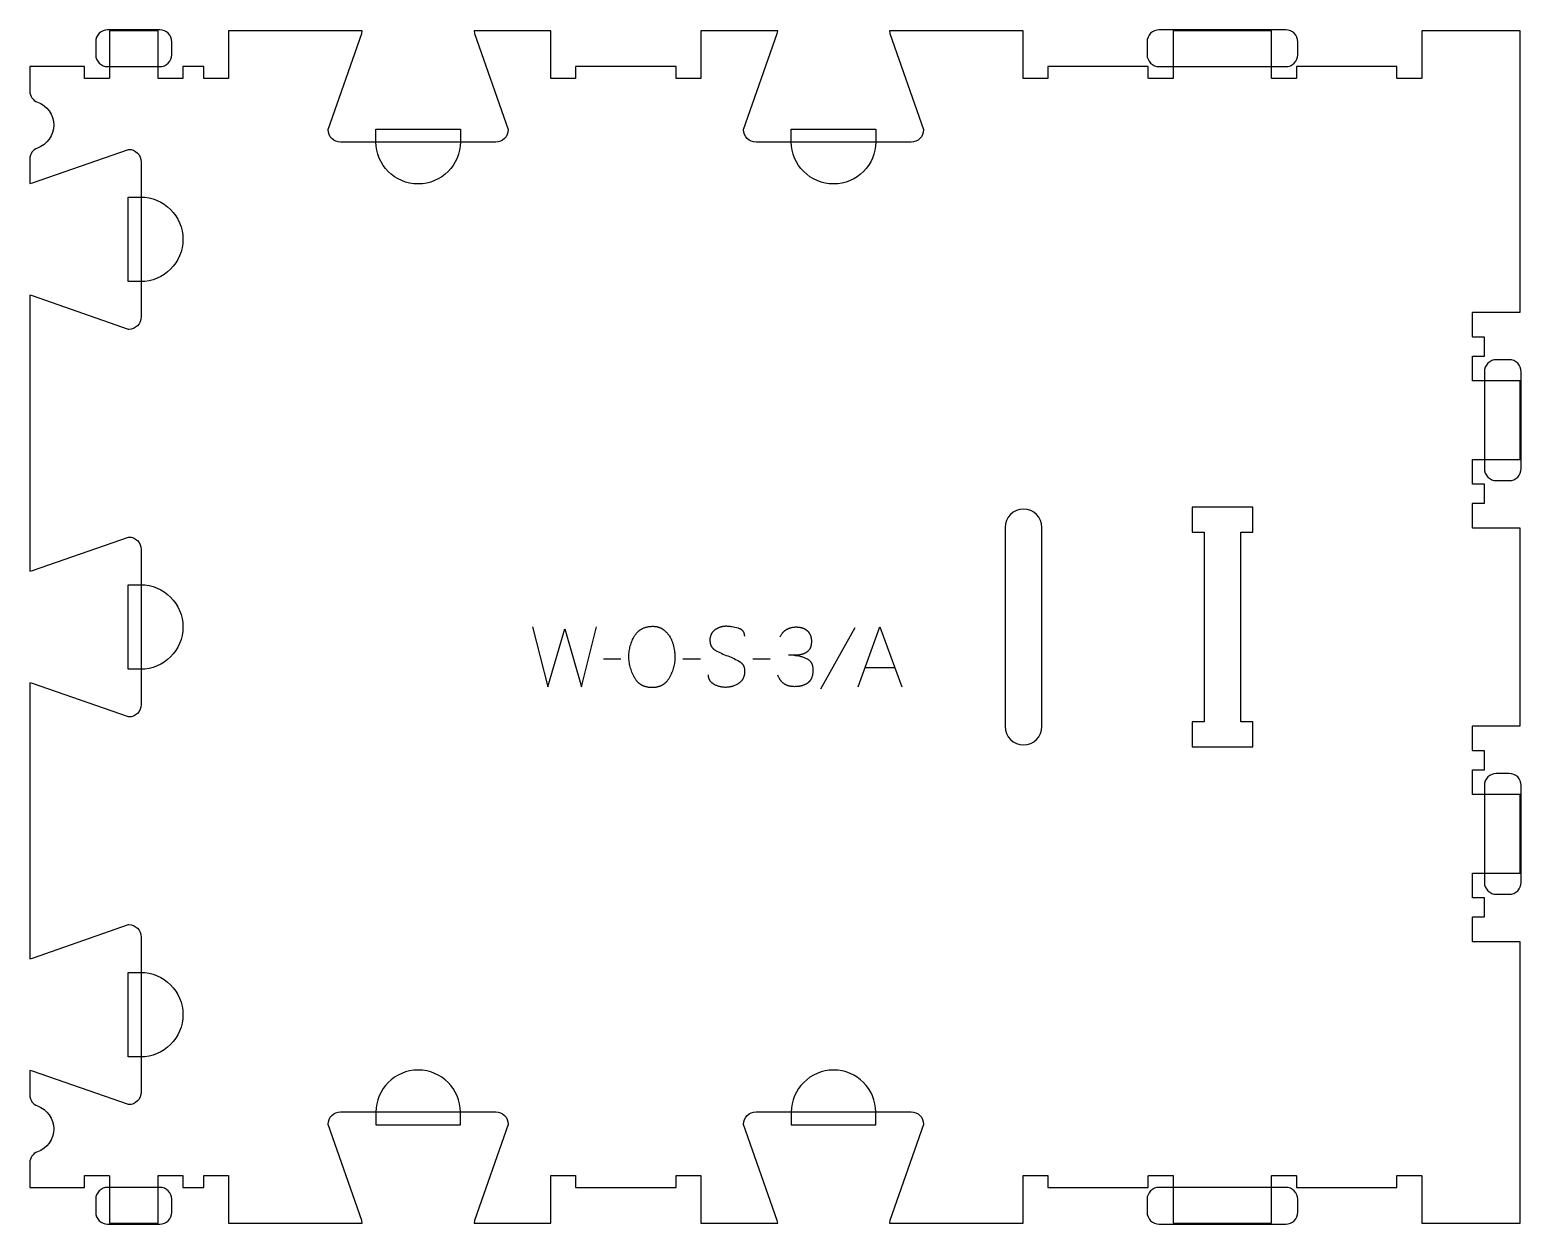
# Model space of a CAD drawing. Extents: x -386 to 364, y -300 to 300.
import ezdxf

# ---------------------------------------------------------------- set-up
doc = ezdxf.new("R2010")
doc.units = 0
for name, color, linetype in [('1_ANYTOOL_1MMDEEP_LABELS_S', 2, 'CONTINUOUS'), ('3_ANYTOOL_CUTTHROUGH_INSID', 4, 'CONTINUOUS'), ('4_ANYTOOL_CUTTHROUGH_OUTSI', 5, 'CONTINUOUS'), ('5_ANYTOOL_HALF_MILL_9MM_IN', 3, 'CONTINUOUS')]:
    doc.layers.add(name, color=color, linetype=linetype)

msp = doc.modelspace()

# ---------------------------------------------------------------- linework, layer by layer
at = {"layer": '1_ANYTOOL_1MMDEEP_LABELS_S'}
for p, q in [((28.88, -0.47), (11.69, -31.24)), ((-88.72, -16.11), (-97.51, -16.2)), ((-48.7, -16.11), (-57.48, -16.2)), ((-13.64, -16.11), (-22.42, -16.2)), ((34.06, -20.44), (48.98, -20.44))]:
    msp.add_line(p, q, dxfattribs=at)
for points in [[(-133.08, 0), (-125.37, -30), (-116.92, -0.9), (-108.44, -30), (-100.94, 0)], [(-26.45, -4.59), (-26.46, -4.4), (-26.46, -4.31), (-26.47, -4.21), (-26.47, -4.12), (-26.48, -4.03), (-26.49, -3.95), (-26.5, -3.86), (-26.52, -3.77), (-26.53, -3.69), (-26.55, -3.6), (-26.57, -3.52), (-26.59, -3.44), (-26.61, -3.35), (-26.63, -3.27), (-26.66, -3.2), (-26.69, -3.12), (-26.71, -3.04), (-26.74, -2.96), (-26.77, -2.89), (-26.81, -2.81), (-26.84, -2.74), (-26.88, -2.67), (-26.92, -2.6), (-26.96, -2.53), (-27, -2.46), (-27.04, -2.39), (-27.08, -2.33), (-27.13, -2.26), (-27.18, -2.19), (-27.23, -2.13), (-27.28, -2.07), (-27.33, -2.01), (-27.38, -1.95), (-27.44, -1.89), (-27.5, -1.83), (-27.56, -1.77), (-27.62, -1.71), (-27.68, -1.66), (-27.74, -1.6), (-27.81, -1.55), (-27.87, -1.5), (-27.94, -1.44), (-28.01, -1.39), (-28.08, -1.34), (-28.16, -1.3), (-28.23, -1.25), (-28.31, -1.2), (-28.39, -1.16), (-28.47, -1.11), (-28.55, -1.07), (-28.63, -1.03), (-28.8, -0.95), (-28.98, -0.87), (-29.16, -0.8), (-29.35, -0.73), (-29.55, -0.66), (-29.75, -0.6), (-30.56, -0.38), (-31.35, -0.19), (-32.14, -0.03), (-32.9, 0.11), (-33.28, 0.16), (-33.66, 0.21), (-34.03, 0.25), (-34.4, 0.28), (-34.76, 0.31), (-35.12, 0.33), (-35.48, 0.34), (-35.84, 0.34), (-36.03, 0.34), (-36.23, 0.34), (-36.42, 0.33), (-36.61, 0.31), (-36.8, 0.3), (-36.99, 0.28), (-37.18, 0.25), (-37.36, 0.23), (-37.55, 0.2), (-37.73, 0.16), (-37.91, 0.13), (-38.09, 0.08), (-38.27, 0.04), (-38.45, -0.01), (-38.63, -0.06), (-38.81, -0.12), (-38.98, -0.18), (-39.15, -0.24), (-39.33, -0.31), (-39.5, -0.38), (-39.67, -0.45), (-39.84, -0.53), (-40, -0.61), (-40.17, -0.69), (-40.33, -0.78), (-40.5, -0.87), (-40.66, -0.97), (-40.82, -1.07), (-40.98, -1.17), (-41.14, -1.28), (-41.3, -1.39), (-41.45, -1.5), (-41.61, -1.61), (-41.75, -1.73), (-41.9, -1.85), (-42.04, -1.97), (-42.17, -2.1), (-42.3, -2.23), (-42.42, -2.36), (-42.54, -2.5), (-42.65, -2.64), (-42.76, -2.78), (-42.87, -2.92), (-42.97, -3.07), (-43.06, -3.22), (-43.15, -3.38), (-43.24, -3.54), (-43.32, -3.7), (-43.39, -3.86), (-43.46, -4.03), (-43.53, -4.2), (-43.59, -4.37), (-43.64, -4.55), (-43.7, -4.72), (-43.74, -4.91), (-43.78, -5.09), (-43.82, -5.28), (-43.85, -5.47), (-43.88, -5.67), (-43.9, -5.86), (-43.92, -6.06), (-43.93, -6.27), (-43.94, -6.48), (-43.94, -6.69), (-43.94, -6.9), (-43.93, -7.11), (-43.91, -7.32), (-43.89, -7.52), (-43.87, -7.72), (-43.84, -7.92), (-43.8, -8.11), (-43.76, -8.3), (-43.71, -8.49), (-43.66, -8.67), (-43.6, -8.85), (-43.54, -9.02), (-43.51, -9.11), (-43.47, -9.2), (-43.43, -9.28), (-43.4, -9.36), (-43.36, -9.44), (-43.32, -9.53), (-43.27, -9.61), (-43.23, -9.69), (-43.19, -9.76), (-43.14, -9.84), (-43.09, -9.92), (-43.04, -9.99), (-42.99, -10.07), (-42.94, -10.14), (-42.89, -10.22), (-42.83, -10.29), (-42.78, -10.36), (-42.72, -10.43), (-42.66, -10.5), (-42.6, -10.57), (-42.54, -10.64), (-42.48, -10.7), (-42.41, -10.77), (-42.35, -10.83), (-42.21, -10.96), (-42.07, -11.08), (-41.92, -11.2), (-41.77, -11.32), (-41.62, -11.43), (-41.45, -11.54), (-41.28, -11.64), (-41.11, -11.74), (-40.39, -12.13), (-39.66, -12.51), (-38.92, -12.88), (-38.15, -13.24), (-37.37, -13.59), (-36.58, -13.93), (-35.77, -14.26), (-34.94, -14.57), (-34.11, -14.88), (-33.31, -15.2), (-32.52, -15.54), (-31.76, -15.9), (-31.01, -16.27), (-30.29, -16.66), (-29.58, -17.07), (-28.9, -17.49), (-28.73, -17.59), (-28.57, -17.71), (-28.42, -17.82), (-28.34, -17.88), (-28.27, -17.95), (-28.2, -18.01), (-28.12, -18.07), (-28.06, -18.13), (-27.99, -18.2), (-27.92, -18.27), (-27.86, -18.33), (-27.79, -18.4), (-27.73, -18.47), (-27.67, -18.54), (-27.61, -18.61), (-27.56, -18.68), (-27.5, -18.75), (-27.45, -18.83), (-27.39, -18.9), (-27.34, -18.98), (-27.29, -19.05), (-27.24, -19.13), (-27.2, -19.21), (-27.15, -19.29), (-27.11, -19.37), (-27.06, -19.45), (-27.02, -19.54), (-26.98, -19.62), (-26.95, -19.7), (-26.91, -19.79), (-26.87, -19.88), (-26.84, -19.96), (-26.81, -20.05), (-26.78, -20.14), (-26.75, -20.23), (-26.72, -20.32), (-26.69, -20.42), (-26.64, -20.6), (-26.6, -20.79), (-26.56, -20.99), (-26.53, -21.19), (-26.51, -21.39), (-26.49, -21.6), (-26.47, -21.81), (-26.47, -22.03), (-26.47, -22.25), (-26.47, -22.47), (-26.48, -22.7), (-26.5, -22.93), (-26.52, -23.16), (-26.54, -23.39), (-26.57, -23.61), (-26.61, -23.83), (-26.65, -24.05), (-26.7, -24.26), (-26.75, -24.47), (-26.81, -24.67), (-26.87, -24.88), (-26.93, -25.07), (-27.01, -25.27), (-27.08, -25.46), (-27.16, -25.65), (-27.25, -25.83), (-27.34, -26.01), (-27.44, -26.19), (-27.54, -26.36), (-27.65, -26.53), (-27.76, -26.69), (-27.87, -26.85), (-28, -27.01), (-28.12, -27.16), (-28.26, -27.31), (-28.39, -27.46), (-28.53, -27.6), (-28.68, -27.74), (-28.83, -27.88), (-28.99, -28.01), (-29.15, -28.14), (-29.32, -28.26), (-29.49, -28.38), (-29.67, -28.5), (-30.03, -28.72), (-30.39, -28.92), (-30.76, -29.11), (-31.13, -29.29), (-31.51, -29.45), (-31.89, -29.6), (-32.27, -29.74), (-32.46, -29.8), (-32.66, -29.86), (-32.85, -29.92), (-33.05, -29.97), (-33.24, -30.02), (-33.44, -30.06), (-33.64, -30.11), (-33.84, -30.14), (-34.24, -30.21), (-34.64, -30.27), (-35.05, -30.3), (-35.47, -30.33), (-35.88, -30.34), (-36.29, -30.34), (-36.7, -30.33), (-37.1, -30.3), (-37.5, -30.26), (-37.89, -30.21), (-38.28, -30.15), (-38.66, -30.07), (-39.04, -29.98), (-39.42, -29.88), (-39.79, -29.76), (-40.16, -29.63), (-40.52, -29.49), (-40.88, -29.34), (-41.23, -29.17), (-41.58, -28.99), (-41.92, -28.8), (-42.09, -28.7), (-42.26, -28.6), (-42.41, -28.49), (-42.57, -28.38), (-42.71, -28.27), (-42.86, -28.15), (-42.99, -28.03), (-43.12, -27.91), (-43.25, -27.79), (-43.37, -27.66), (-43.49, -27.53), (-43.6, -27.4), (-43.65, -27.33), (-43.7, -27.26), (-43.75, -27.2), (-43.8, -27.13), (-43.85, -27.05), (-43.89, -26.98), (-43.94, -26.91), (-43.98, -26.84), (-44.02, -26.77), (-44.06, -26.69), (-44.1, -26.62), (-44.14, -26.54), (-44.18, -26.47), (-44.21, -26.39), (-44.25, -26.31), (-44.28, -26.23), (-44.31, -26.15), (-44.34, -26.07), (-44.37, -25.99), (-44.4, -25.91), (-44.45, -25.75), (-44.5, -25.58), (-44.54, -25.41), (-44.57, -25.23), (-44.6, -25.06), (-44.62, -24.88), (-44.64, -24.69), (-44.66, -24.51), (-44.66, -24.32), (-44.67, -24.13)], [(-8.67, -4.93), (-8.51, -4.63), (-8.34, -4.33), (-8.17, -4.05), (-8, -3.77), (-7.81, -3.51), (-7.62, -3.25), (-7.43, -3.01), (-7.33, -2.89), (-7.22, -2.77), (-7.12, -2.66), (-7.01, -2.55), (-6.91, -2.44), (-6.8, -2.33), (-6.69, -2.22), (-6.58, -2.12), (-6.47, -2.02), (-6.35, -1.93), (-6.23, -1.83), (-6.12, -1.74), (-6, -1.65), (-5.88, -1.56), (-5.75, -1.47), (-5.63, -1.39), (-5.5, -1.31), (-5.38, -1.23), (-5.25, -1.16), (-5.12, -1.08), (-4.99, -1.01), (-4.85, -0.94), (-4.72, -0.88), (-4.58, -0.81), (-4.44, -0.75), (-4.3, -0.69), (-4.16, -0.64), (-4.02, -0.58), (-3.88, -0.53), (-3.73, -0.48), (-3.58, -0.43), (-3.43, -0.39), (-3.13, -0.31), (-2.82, -0.24), (-2.51, -0.17), (-2.18, -0.12), (-1.86, -0.08), (-1.52, -0.04), (-1.18, -0.02), (-0.83, 0), (-0.48, 0), (-0.27, 0), (-0.06, -0.01), (0.14, -0.02), (0.35, -0.03), (0.55, -0.05), (0.74, -0.07), (0.94, -0.09), (1.13, -0.12), (1.32, -0.15), (1.51, -0.18), (1.69, -0.22), (1.88, -0.27), (2.06, -0.31), (2.24, -0.36), (2.41, -0.41), (2.58, -0.47), (2.75, -0.53), (2.92, -0.6), (3.09, -0.66), (3.25, -0.74), (3.41, -0.81), (3.57, -0.89), (3.72, -0.97), (3.87, -1.06), (4.02, -1.15), (4.17, -1.24), (4.32, -1.34), (4.46, -1.44), (4.6, -1.55), (4.74, -1.66), (4.87, -1.77), (5, -1.89), (5.14, -2.01), (5.26, -2.13), (5.39, -2.25), (5.51, -2.38), (5.62, -2.51), (5.73, -2.65), (5.84, -2.79), (5.94, -2.93), (6.04, -3.07), (6.13, -3.22), (6.22, -3.37), (6.3, -3.52), (6.38, -3.68), (6.46, -3.84), (6.53, -4), (6.6, -4.17), (6.66, -4.34), (6.72, -4.51), (6.78, -4.68), (6.83, -4.86), (6.88, -5.04), (6.92, -5.23), (6.96, -5.42), (6.99, -5.61), (7.02, -5.8), (7.04, -6), (7.06, -6.2), (7.08, -6.4), (7.09, -6.61), (7.1, -6.82), (7.11, -7.03), (7.1, -7.59), (7.09, -7.92), (7.06, -8.24), (7.03, -8.55), (6.99, -8.85), (6.97, -9), (6.94, -9.15), (6.91, -9.29), (6.88, -9.43), (6.85, -9.56), (6.82, -9.7), (6.78, -9.83), (6.74, -9.96), (6.7, -10.08), (6.65, -10.21), (6.61, -10.33), (6.56, -10.45), (6.51, -10.56), (6.45, -10.67), (6.4, -10.78), (6.34, -10.89), (6.28, -11), (6.22, -11.1), (6.15, -11.2), (6.09, -11.3), (6.02, -11.39), (5.95, -11.49), (5.8, -11.66), (5.65, -11.84), (5.49, -12), (5.33, -12.16), (5.25, -12.24), (5.17, -12.31), (5.09, -12.39), (5, -12.46), (4.92, -12.53), (4.83, -12.6), (4.74, -12.66), (4.65, -12.73), (4.56, -12.79), (4.47, -12.85), (4.38, -12.91), (4.28, -12.97), (4.19, -13.03), (4.09, -13.08), (4, -13.14), (3.9, -13.19), (3.8, -13.24), (3.7, -13.29), (3.6, -13.33), (3.5, -13.38), (3.39, -13.42), (3.29, -13.46), (3.08, -13.54), (2.86, -13.62), (2.64, -13.68), (2.42, -13.75), (2.2, -13.81), (1.98, -13.86), (1.75, -13.91), (1.52, -13.96), (1.29, -14), (1.05, -14.04), (0.82, -14.08), (0.58, -14.1), (0.34, -14.13), (0.09, -14.15), (-0.15, -14.17), (-0.4, -14.18), (-0.65, -14.19), (-4.34, -14.23)], [(30.59, -30), (41.48, 0), (52.53, -30)], [(-1.55, -14.23), (-1.12, -14.26), (-0.68, -14.29), (-0.25, -14.34), (0.17, -14.4), (0.59, -14.47), (1, -14.56), (1.42, -14.65), (1.82, -14.75), (2.22, -14.87), (2.62, -15), (3.02, -15.13), (3.41, -15.28), (3.79, -15.44), (4.17, -15.61), (4.55, -15.79), (4.92, -15.99), (5.1, -16.08), (5.28, -16.19), (5.36, -16.24), (5.45, -16.3), (5.53, -16.35), (5.61, -16.41), (5.69, -16.47), (5.77, -16.53), (5.85, -16.59), (5.92, -16.65), (6, -16.72), (6.07, -16.78), (6.14, -16.85), (6.21, -16.91), (6.28, -16.98), (6.35, -17.05), (6.41, -17.12), (6.48, -17.19), (6.54, -17.27), (6.6, -17.34), (6.66, -17.42), (6.72, -17.49), (6.78, -17.57), (6.83, -17.65), (6.89, -17.73), (6.94, -17.81), (6.99, -17.89), (7.04, -17.98), (7.09, -18.06), (7.14, -18.15), (7.18, -18.24), (7.23, -18.33), (7.27, -18.42), (7.31, -18.51), (7.35, -18.6), (7.39, -18.69), (7.46, -18.89), (7.53, -19.08), (7.59, -19.28), (7.64, -19.49), (7.69, -19.7), (7.73, -19.91), (7.77, -20.13), (7.8, -20.36), (7.83, -20.59), (7.85, -20.82), (7.86, -21.06), (7.87, -21.31), (7.88, -21.56), (7.87, -21.84), (7.87, -22.11), (7.85, -22.38), (7.84, -22.64), (7.82, -22.9), (7.79, -23.16), (7.76, -23.4), (7.72, -23.65), (7.68, -23.89), (7.63, -24.12), (7.58, -24.35), (7.53, -24.58), (7.47, -24.8), (7.4, -25.01), (7.33, -25.22), (7.25, -25.42), (7.17, -25.62), (7.09, -25.82), (7, -26.01), (6.9, -26.19), (6.81, -26.37), (6.7, -26.55), (6.59, -26.72), (6.48, -26.88), (6.36, -27.05), (6.24, -27.2), (6.11, -27.35), (6.04, -27.42), (5.97, -27.5), (5.9, -27.57), (5.83, -27.64), (5.76, -27.71), (5.69, -27.77), (5.62, -27.84), (5.54, -27.9), (5.39, -28.03), (5.23, -28.15), (5.07, -28.27), (4.91, -28.38), (4.74, -28.49), (4.57, -28.6), (4.39, -28.7), (4.22, -28.8), (4.03, -28.89), (3.85, -28.98), (3.66, -29.07), (3.47, -29.15), (3.27, -29.23), (3.07, -29.3), (2.87, -29.38), (2.66, -29.44), (2.45, -29.51), (2.24, -29.57), (2.02, -29.62), (1.8, -29.67), (1.58, -29.72), (1.35, -29.77), (1.12, -29.81), (0.89, -29.84), (0.65, -29.88), (0.16, -29.93), (-0.34, -29.97), (-0.85, -29.99), (-1.38, -30), (-1.76, -29.99), (-2.14, -29.98), (-2.5, -29.95), (-2.86, -29.91), (-3.21, -29.86), (-3.39, -29.83), (-3.56, -29.8), (-3.73, -29.76), (-3.89, -29.73), (-4.06, -29.69), (-4.22, -29.64), (-4.38, -29.6), (-4.54, -29.55), (-4.7, -29.5), (-4.85, -29.44), (-5.01, -29.39), (-5.16, -29.33), (-5.31, -29.26), (-5.46, -29.2), (-5.6, -29.13), (-5.74, -29.06), (-5.89, -28.99), (-6.03, -28.91), (-6.16, -28.83), (-6.3, -28.75), (-6.43, -28.66), (-6.57, -28.57), (-6.7, -28.48), (-6.83, -28.39), (-6.95, -28.3), (-7.08, -28.2), (-7.2, -28.09), (-7.32, -27.99), (-7.44, -27.88), (-7.56, -27.77), (-7.67, -27.66), (-7.78, -27.55), (-7.89, -27.43), (-8, -27.31), (-8.11, -27.18), (-8.22, -27.06), (-8.32, -26.93), (-8.42, -26.79), (-8.52, -26.66), (-8.62, -26.52), (-8.71, -26.38), (-8.81, -26.24), (-8.9, -26.09), (-8.99, -25.94), (-9.16, -25.64), (-9.33, -25.32), (-9.49, -24.99), (-9.64, -24.65), (-9.78, -24.3)]]:
    msp.add_lwpolyline(points, dxfattribs=at)
msp.add_lwpolyline([(-72.65, 0.34), (-72.28, 0.34), (-71.92, 0.32), (-71.56, 0.29), (-71.38, 0.27), (-71.21, 0.25), (-71.04, 0.22), (-70.87, 0.2), (-70.7, 0.17), (-70.53, 0.13), (-70.36, 0.1), (-70.2, 0.06), (-70.04, 0.01), (-69.88, -0.03), (-69.72, -0.08), (-69.56, -0.13), (-69.41, -0.19), (-69.25, -0.24), (-69.1, -0.3), (-68.95, -0.37), (-68.81, -0.43), (-68.66, -0.5), (-68.51, -0.57), (-68.37, -0.65), (-68.23, -0.73), (-68.09, -0.81), (-67.95, -0.89), (-67.82, -0.98), (-67.68, -1.06), (-67.29, -1.34), (-67.04, -1.53), (-66.79, -1.73), (-66.55, -1.94), (-66.32, -2.15), (-66.09, -2.36), (-65.86, -2.59), (-65.65, -2.82), (-65.43, -3.05), (-65.23, -3.3), (-65.03, -3.55), (-64.84, -3.8), (-64.65, -4.06), (-64.47, -4.33), (-64.29, -4.6), (-63.96, -5.17), (-63.79, -5.46), (-63.64, -5.75), (-63.49, -6.05), (-63.34, -6.35), (-63.2, -6.66), (-63.07, -6.96), (-62.95, -7.27), (-62.83, -7.59), (-62.71, -7.91), (-62.6, -8.23), (-62.5, -8.56), (-62.4, -8.89), (-62.31, -9.22), (-62.23, -9.56), (-62, -10.58), (-61.87, -11.26), (-61.76, -11.93), (-61.67, -12.59), (-61.6, -13.24), (-61.55, -13.89), (-61.52, -14.54), (-61.51, -15.17), (-61.52, -15.81), (-61.55, -16.45), (-61.61, -17.08), (-61.68, -17.72), (-61.78, -18.36), (-61.9, -19), (-62.04, -19.63), (-62.21, -20.27), (-62.39, -20.91), (-62.6, -21.55), (-62.83, -22.18), (-63.08, -22.82), (-63.35, -23.46), (-63.64, -24.1), (-63.96, -24.73), (-64.3, -25.37), (-64.47, -25.69), (-64.65, -25.99), (-64.84, -26.28), (-65.03, -26.57), (-65.23, -26.84), (-65.44, -27.1), (-65.65, -27.36), (-65.87, -27.6), (-65.98, -27.72), (-66.09, -27.84), (-66.21, -27.95), (-66.32, -28.06), (-66.44, -28.17), (-66.56, -28.28), (-66.68, -28.38), (-66.8, -28.48), (-66.93, -28.58), (-67.05, -28.67), (-67.18, -28.77), (-67.31, -28.86), (-67.44, -28.95), (-67.57, -29.03), (-67.71, -29.12), (-67.84, -29.2), (-67.98, -29.27), (-68.12, -29.35), (-68.26, -29.42), (-68.4, -29.5), (-68.54, -29.56), (-68.69, -29.63), (-68.83, -29.69), (-68.98, -29.75), (-69.13, -29.81), (-69.28, -29.87), (-69.43, -29.92), (-69.59, -29.97), (-69.9, -30.07), (-70.22, -30.15), (-70.54, -30.23), (-70.87, -30.29), (-71.21, -30.35), (-71.56, -30.39), (-71.91, -30.43), (-72.26, -30.45), (-72.63, -30.47), (-73, -30.47), (-73.38, -30.47), (-73.75, -30.45), (-74.12, -30.43), (-74.49, -30.39), (-74.84, -30.34), (-75.19, -30.29), (-75.53, -30.22), (-75.87, -30.15), (-76.2, -30.06), (-76.52, -29.97), (-76.68, -29.91), (-76.84, -29.86), (-76.99, -29.8), (-77.15, -29.74), (-77.3, -29.68), (-77.45, -29.62), (-77.6, -29.55), (-77.75, -29.48), (-77.89, -29.41), (-78.04, -29.33), (-78.18, -29.25), (-78.32, -29.17), (-78.46, -29.09), (-78.6, -29.01), (-78.73, -28.92), (-78.87, -28.83), (-79, -28.74), (-79.13, -28.64), (-79.26, -28.55), (-79.39, -28.45), (-79.51, -28.34), (-79.64, -28.24), (-79.76, -28.13), (-79.88, -28.02), (-80, -27.91), (-80.12, -27.79), (-80.23, -27.67), (-80.35, -27.55), (-80.46, -27.43), (-80.57, -27.31), (-80.79, -27.05), (-81, -26.78), (-81.2, -26.5), (-81.4, -26.21), (-81.59, -25.91), (-81.78, -25.6), (-81.95, -25.29), (-82.28, -24.64), (-82.6, -23.99), (-82.88, -23.34), (-83.15, -22.69), (-83.4, -22.04), (-83.62, -21.39), (-83.83, -20.74), (-84.01, -20.09), (-84.17, -19.44), (-84.31, -18.79), (-84.43, -18.14), (-84.52, -17.48), (-84.6, -16.83), (-84.65, -16.18), (-84.68, -15.52), (-84.7, -14.87), (-84.68, -14.18), (-84.65, -13.49), (-84.59, -12.81), (-84.52, -12.13), (-84.42, -11.46), (-84.29, -10.8), (-84.15, -10.14), (-83.98, -9.49), (-83.79, -8.85), (-83.57, -8.21), (-83.34, -7.58), (-83.08, -6.95), (-82.8, -6.33), (-82.5, -5.71), (-82.17, -5.1), (-81.82, -4.5), (-81.64, -4.2), (-81.45, -3.91), (-81.25, -3.63), (-81.04, -3.36), (-80.83, -3.1), (-80.61, -2.85), (-80.39, -2.61), (-80.16, -2.38), (-80.04, -2.27), (-79.92, -2.16), (-79.8, -2.05), (-79.68, -1.95), (-79.55, -1.84), (-79.43, -1.74), (-79.3, -1.64), (-79.17, -1.55), (-79.04, -1.46), (-78.9, -1.36), (-78.77, -1.28), (-78.63, -1.19), (-78.5, -1.11), (-78.36, -1.02), (-78.22, -0.94), (-78.07, -0.87), (-77.93, -0.79), (-77.78, -0.72), (-77.49, -0.58), (-77.18, -0.46), (-76.88, -0.34), (-76.56, -0.23), (-76.24, -0.13), (-75.91, -0.04), (-75.57, 0.04), (-75.23, 0.11), (-74.88, 0.17), (-74.53, 0.22), (-74.16, 0.27), (-73.8, 0.3), (-73.42, 0.32), (-73.04, 0.34)], close=True, dxfattribs=at)
at = {"layer": '3_ANYTOOL_CUTTHROUGH_INSID'}
msp.add_lwpolyline([(229.04, 60.25), (198.54, 60.25), (198.54, 47.75), (204.54, 47.75), (204.54, -47.75), (198.54, -47.75), (198.54, -60.25), (229.04, -60.25), (229.04, -47.75), (223.04, -47.75), (223.04, 47.75), (229.04, 47.75)], close=True, dxfattribs=at)
msp.add_lwpolyline([(123.04, -50), (123.04, 50, 1), (104.54, 50), (104.54, -50, 1)], format="xyb", close=True, dxfattribs=at)
at = {"layer": '4_ANYTOOL_CUTTHROUGH_OUTSI'}
msp.add_lwpolyline([(46.35, 299.75), (46.59, 298.36), (63.48, 250.08), (63.5, 250, -0.414214), (57.25, 243.75), (-20.75, 243.75, -0.414214), (-27, 250), (-26.99, 250.08), (-10.09, 298.37), (-9.86, 299.75), (-48.46, 299.75), (-48.46, 276, -0.414214), (-48.71, 275.75), (-60.71, 275.75, -0.414214), (-60.96, 276), (-60.96, 281.75), (-111.46, 281.75), (-111.46, 276, -0.414214), (-111.71, 275.75), (-123.71, 275.75, -0.414214), (-123.96, 276), (-123.96, 299.75), (-162.55, 299.75), (-162.32, 298.36), (-145.42, 250.08), (-145.41, 250, -0.414214), (-151.66, 243.75), (-229.66, 243.75, -0.414214), (-235.91, 250), (-235.89, 250.08), (-219, 298.37), (-218.76, 299.75), (-285.96, 299.75), (-285.96, 276, -0.414214), (-286.21, 275.75), (-298.21, 275.75, -0.414214), (-298.46, 276), (-298.46, 281.75), (-308.96, 281.75), (-308.96, 276, -0.414214), (-309.21, 275.75), (-321.21, 275.75, -0.414214), (-321.46, 276), (-321.46, 299.75), (-345.96, 299.75), (-345.96, 276, -0.414214), (-346.21, 275.75), (-358.21, 275.75, -0.414214), (-358.46, 276), (-358.46, 281.75), (-385.96, 281.75), (-385.96, 269.35, 0.317837), (-382.12, 263.92, -0.707107), (-382.12, 240.83, 0.317837), (-385.96, 235.4), (-385.96, 223.01), (-384.56, 223.24), (-336.29, 240.14), (-336.21, 240.15, -0.414214), (-329.96, 233.9), (-329.96, 155.9, -0.414214), (-336.21, 149.65), (-336.29, 149.66), (-384.57, 166.56), (-385.96, 166.79), (-385.96, 28.11), (-384.56, 28.34), (-336.29, 45.24), (-336.21, 45.25, -0.414214), (-329.96, 39), (-329.96, -39, -0.414214), (-336.21, -45.25), (-336.29, -45.24), (-384.57, -28.34), (-385.96, -28.11), (-385.96, -166.79), (-384.56, -166.56), (-336.29, -149.66), (-336.21, -149.65, -0.414214), (-329.96, -155.9), (-329.96, -233.9, -0.414214), (-336.21, -240.15), (-336.29, -240.14), (-384.57, -223.24), (-385.96, -223.01), (-385.96, -235.4, 0.317837), (-382.12, -240.83, -0.707107), (-382.12, -263.92, 0.317837), (-385.96, -269.35), (-385.96, -281.75), (-358.46, -281.75), (-358.46, -276, -0.414214), (-358.21, -275.75), (-346.21, -275.75, -0.414214), (-345.96, -276), (-345.96, -299.75), (-321.46, -299.75), (-321.46, -276, -0.414214), (-321.21, -275.75), (-309.21, -275.75, -0.414214), (-308.96, -276), (-308.96, -281.75), (-298.46, -281.75), (-298.46, -276, -0.414214), (-298.21, -275.75), (-286.21, -275.75, -0.414214), (-285.96, -276), (-285.96, -299.75), (-218.76, -299.75), (-219, -298.36), (-235.89, -250.08), (-235.91, -250, -0.414214), (-229.66, -243.75), (-151.66, -243.75, -0.414214), (-145.41, -250), (-145.42, -250.08), (-162.32, -298.37), (-162.55, -299.75), (-123.96, -299.75), (-123.96, -276, -0.414214), (-123.71, -275.75), (-111.71, -275.75, -0.414214), (-111.46, -276), (-111.46, -281.75), (-60.96, -281.75), (-60.96, -276, -0.414214), (-60.71, -275.75), (-48.71, -275.75, -0.414214), (-48.46, -276), (-48.46, -299.75), (-9.86, -299.75), (-10.09, -298.36), (-26.99, -250.08), (-27, -250, -0.414214), (-20.75, -243.75), (57.25, -243.75, -0.414214), (63.5, -250), (63.48, -250.08), (46.58, -298.37), (46.35, -299.75), (113.54, -299.75), (113.54, -276, -0.414214), (113.79, -275.75), (125.79, -275.75, -0.414214), (126.04, -276), (126.04, -281.75), (176.54, -281.75), (176.54, -276, -0.414214), (176.79, -275.75), (188.79, -275.75, -0.414214), (189.04, -276), (189.04, -299.75), (238.54, -299.75), (238.54, -276, -0.414214), (238.79, -275.75), (250.79, -275.75, -0.414214), (251.04, -276), (251.04, -281.75), (301.54, -281.75), (301.54, -276, -0.414214), (301.79, -275.75), (313.79, -275.75, -0.414214), (314.04, -276), (314.04, -299.75), (363.54, -299.75), (363.54, -158.25), (339.79, -158.25, -0.414214), (339.54, -158), (339.54, -146, -0.414214), (339.79, -145.75), (345.54, -145.75), (345.54, -136.25), (339.79, -136.25, -0.414214), (339.54, -136), (339.54, -124, -0.414214), (339.79, -123.75), (363.54, -123.75), (363.54, -84.25), (339.79, -84.25, -0.414214), (339.54, -84), (339.54, -72, -0.414214), (339.79, -71.75), (345.54, -71.75), (345.54, -62.25), (339.79, -62.25, -0.414214), (339.54, -62), (339.54, -50, -0.414214), (339.79, -49.75), (363.54, -49.75), (363.54, 49.75), (339.79, 49.75, -0.414214), (339.54, 50), (339.54, 62, -0.414214), (339.79, 62.25), (345.54, 62.25), (345.54, 71.75), (339.79, 71.75, -0.414214), (339.54, 72), (339.54, 84, -0.414214), (339.79, 84.25), (363.54, 84.25), (363.54, 123.75), (339.79, 123.75, -0.414214), (339.54, 124), (339.54, 136, -0.414214), (339.79, 136.25), (345.54, 136.25), (345.54, 145.75), (339.79, 145.75, -0.414214), (339.54, 146), (339.54, 158, -0.414214), (339.79, 158.25), (363.54, 158.25), (363.54, 299.75), (314.04, 299.75), (314.04, 276, -0.414214), (313.79, 275.75), (301.79, 275.75, -0.414214), (301.54, 276), (301.54, 281.75), (251.04, 281.75), (251.04, 276, -0.414214), (250.79, 275.75), (238.79, 275.75, -0.414214), (238.54, 276), (238.54, 299.75), (189.04, 299.75), (189.04, 276, -0.414214), (188.79, 275.75), (176.79, 275.75, -0.414214), (176.54, 276), (176.54, 281.75), (126.04, 281.75), (126.04, 276, -0.414214), (125.79, 275.75), (113.79, 275.75, -0.414214), (113.54, 276), (113.54, 299.75)], format="xyb", close=True, dxfattribs=at)
at = {"layer": '5_ANYTOOL_HALF_MILL_9MM_IN'}
for points in [[(-346.83, 300.25, 0.414214), (-352.83, 294.25), (-352.83, 287.75, 0.414214), (-346.83, 281.75), (-320.58, 281.75, 0.414214), (-314.58, 287.75), (-314.58, 294.25, 0.414214), (-320.58, 300.25)], [(181.92, 300.25, 0.414214), (175.92, 294.25), (175.92, 287.75, 0.414214), (181.92, 281.75), (245.67, 281.75, 0.414214), (251.67, 287.75), (251.67, 294.25, 0.414214), (245.67, 300.25)], [(-169.41, 244, -1), (-211.91, 244), (-211.91, 250.25), (-169.41, 250.25)], [(39.5, 244, -1), (-3, 244), (-3, 250.25), (39.5, 250.25)], [(-330.21, 216.15, -1), (-330.21, 173.65), (-336.46, 173.65), (-336.46, 216.15)], [(351.54, 134.37, 0.414214), (345.54, 128.37), (345.54, 79.62, 0.414214), (351.54, 73.62), (358.04, 73.62, 0.414214), (364.04, 79.62), (364.04, 128.37, 0.414214), (358.04, 134.37)], [(-330.21, 21.25, -1), (-330.21, -21.25), (-336.46, -21.25), (-336.46, 21.25)], [(351.54, -73.63, 0.414214), (345.54, -79.63), (345.54, -128.38, 0.414214), (351.54, -134.38), (358.04, -134.38, 0.414214), (364.04, -128.38), (364.04, -79.63, 0.414214), (358.04, -73.63)], [(-330.21, -173.65, -1), (-330.21, -216.15), (-336.46, -216.15), (-336.46, -173.65)], [(-169.41, -244, 1), (-211.91, -244), (-211.91, -250.25), (-169.41, -250.25)], [(39.5, -244, 1), (-3, -244), (-3, -250.25), (39.5, -250.25)], [(-346.83, -281.75, 0.414214), (-352.83, -287.75), (-352.83, -294.25, 0.414214), (-346.83, -300.25), (-320.58, -300.25, 0.414214), (-314.58, -294.25), (-314.58, -287.75, 0.414214), (-320.58, -281.75)], [(181.92, -281.75, 0.414214), (175.92, -287.75), (175.92, -294.25, 0.414214), (181.92, -300.25), (245.67, -300.25, 0.414214), (251.67, -294.25), (251.67, -287.75, 0.414214), (245.67, -281.75)]]:
    msp.add_lwpolyline(points, format="xyb", close=True, dxfattribs=at)

doc.saveas('drawing.dxf')
